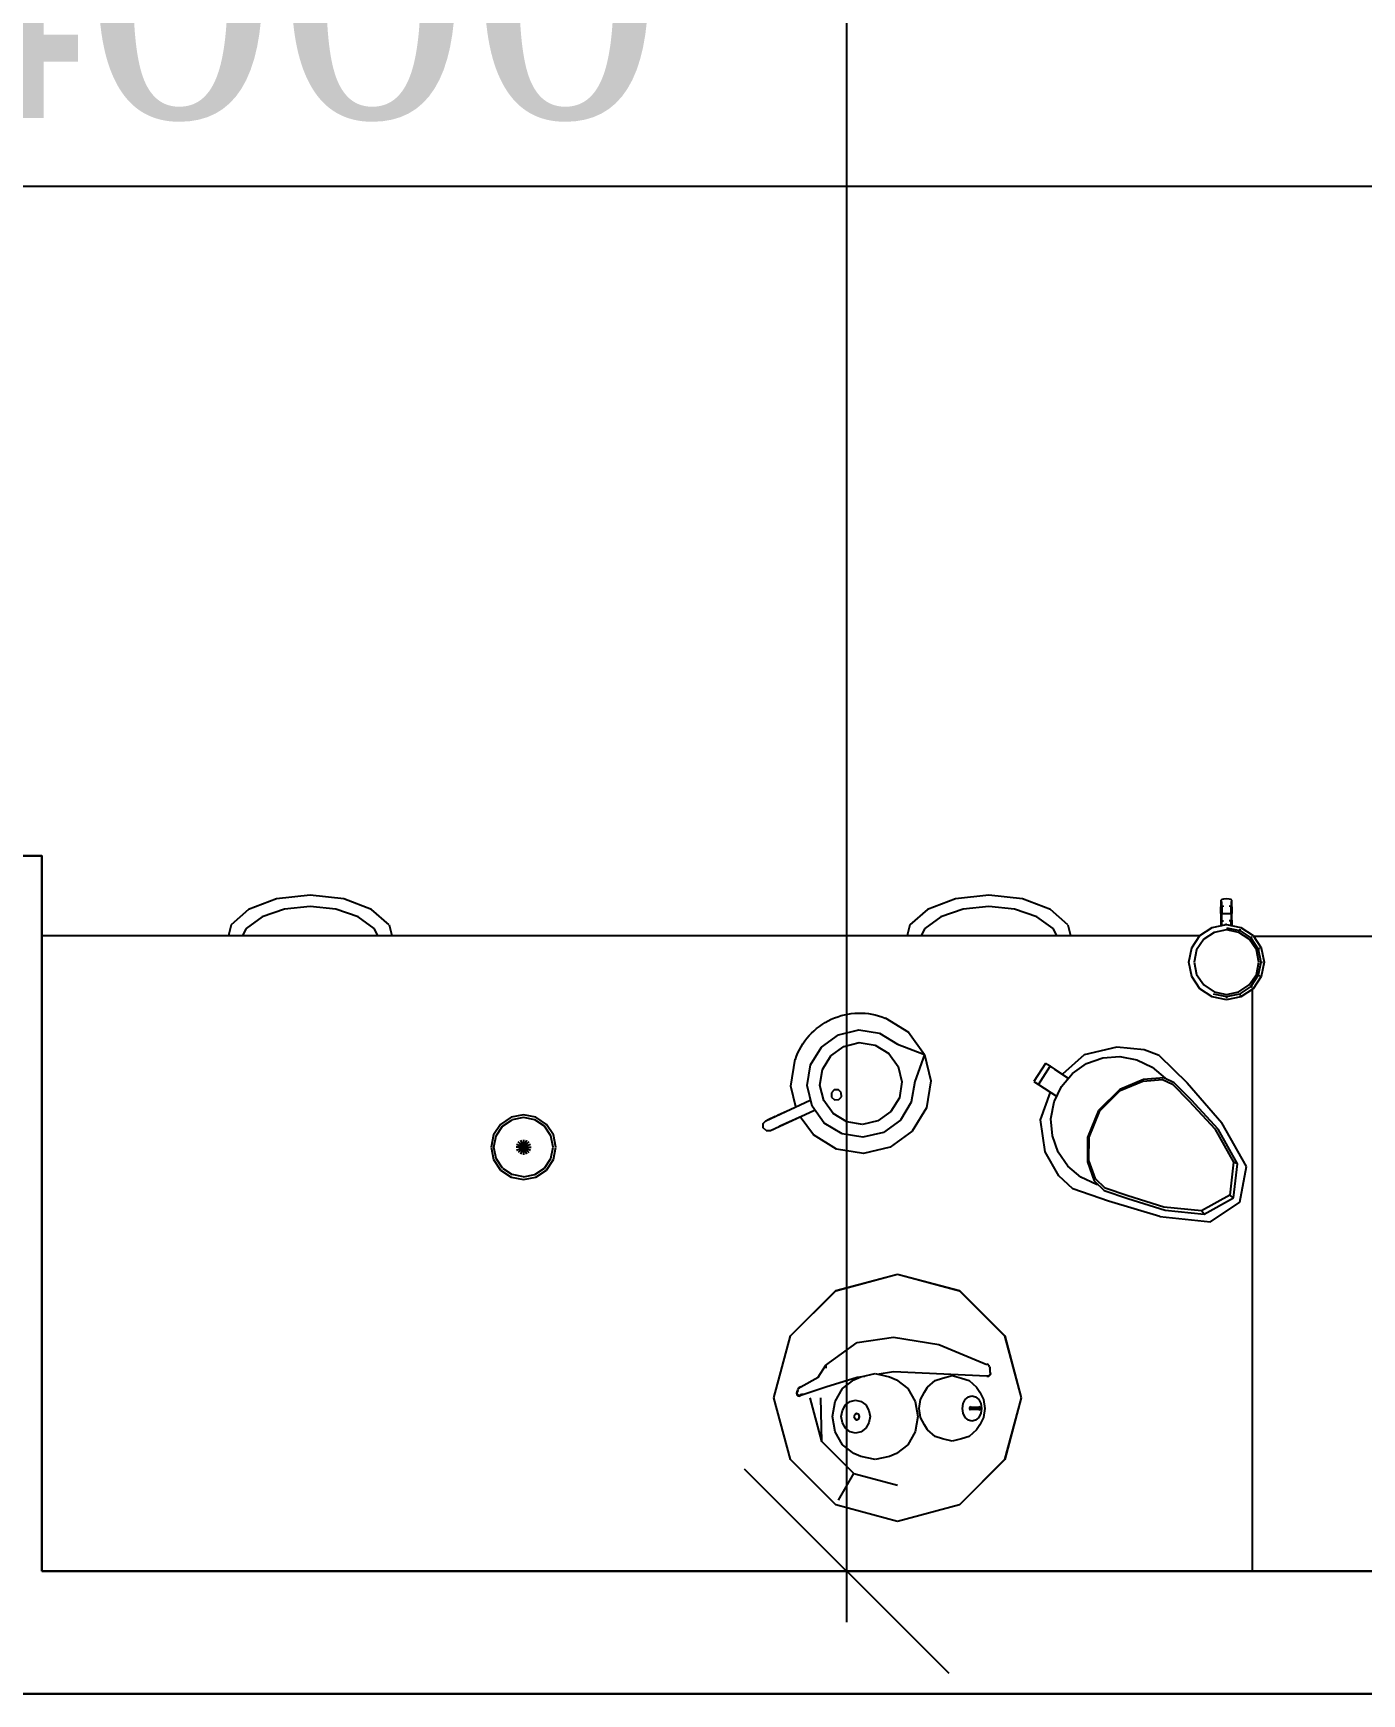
# Model space of a CAD drawing. Header units: inches. Extents: x 2870606 to 3671143, y -733551 to -473558.
# Drawn here: x 3249404 to 3250703, y -508423 to -506798 of the extents above; entities that cross this region are included whole.
import ezdxf

# ---------------------------------------------------------------- set-up
doc = ezdxf.new("R2010")
doc.units = ezdxf.units.IN
doc.header["$MEASUREMENT"] = 0
doc.styles.add('J~stule', font='dutch.ttf')
doc.dimstyles.new('J~style', dxfattribs={"dimscale": 100, "dimtxt": 2.5, "dimasz": 2, "dimexe": 0.55, "dimexo": 0.725, "dimtad": 1, "dimdec": 0, "dimdsep": 46, "dimtxsty": 'J~stule', "dimblk": 'OBLIQUE', "dimcen": 2, "dimdle": 0.5, "dimadec": 0, "dimazin": 0, "dimtfac": 1, "dimtdec": 0, "dimtmove": 0, "dimatfit": 3, "dimfxl": 1, "dimarcsym": 0})

# ---------------------------------------------------------------- blocks, each defined once
blk = doc.blocks.new('fgdgf')
for p, q in [((830048.4, 158583.2, -1288.5), (830048.4, 157961.3, -1288.5)), ((830422.4, 158583.2, -1288.5), (832278.4, 158583.2, -1288.5)), ((830627.8, 158583.2, -1288.5), (832278.4, 158583.2, -1288.5)), ((831232.3, 158014, -1288.5), (831232.3, 158583.2, -1288.5)), ((830885.5, 158534.5, -1288.5), (830825, 158518.3, -1288.5)), ((830885.5, 158534.5, -1288.5), (830825, 158518.3, -1288.5)), ((830946, 158518.3, -1288.5), (830885.5, 158534.5, -1288.5)), ((830946, 158518.3, -1288.5), (830885.5, 158534.5, -1288.5)), ((830825, 158518.3, -1288.5), (830780.7, 158474, -1288.5)), ((830825, 158518.3, -1288.5), (830780.7, 158474, -1288.5)), ((830827.6, 158513.8, -1288.5), (830842.8, 158487.5, -1288.5)), ((830990.2, 158474, -1288.5), (830946, 158518.3, -1288.5)), ((830990.3, 158474, -1288.5), (830946, 158518.3, -1288.5)), ((830842.8, 158487.5, -1288.5), (830885.5, 158498.9, -1288.5)), ((830842.8, 158487.5, -1288.5), (830811.5, 158456.2, -1288.5)), ((830780.7, 158474, -1288.5), (830764.4, 158413.5, -1288.5)), ((830780.7, 158474, -1288.5), (830764.5, 158413.5, -1288.5)), ((830842.7, 158468, -1288.5), (830831.7, 158459.5, -1288.5)), ((830849.6, 158470.9, -1288.5), (830842.7, 158468, -1288.5)), ((830863.6, 158474.1, -1288.5), (830849.6, 158470.9, -1288.5)), ((830877.6, 158470.9, -1288.5), (830863.6, 158474.1, -1288.5)), ((830884.5, 158468, -1288.5), (830877.6, 158470.9, -1288.5)), ((830895.4, 158459.5, -1288.5), (830884.5, 158468, -1288.5)), ((831006.5, 158413.5, -1288.5), (830990.2, 158474, -1288.5)), ((831006.5, 158413.5, -1288.5), (830990.3, 158474, -1288.5)), ((830811.5, 158456.2, -1288.5), (830800.1, 158413.5, -1288.5)), ((830811.5, 158456.2, -1288.5), (830810.4, 158413.5, -1288.5)), ((830831.7, 158459.5, -1288.5), (830824.4, 158446.9, -1288.5)), ((830844.4, 158448.1, -1288.5), (830839.1, 158446.9, -1288.5)), ((830849.8, 158446.9, -1288.5), (830844.4, 158448.1, -1288.5)), ((830902.8, 158446.9, -1288.5), (830895.4, 158459.5, -1288.5)), ((830922.1, 158451.4, -1288.5), (830914.8, 158445, -1288.5)), ((830929.5, 158453.7, -1288.5), (830922.1, 158451.4, -1288.5)), ((830938.7, 158456.1, -1288.5), (830929.5, 158453.7, -1288.5)), ((830948, 158453.7, -1288.5), (830938.7, 158456.1, -1288.5)), ((830955.4, 158451.4, -1288.5), (830948, 158453.7, -1288.5)), ((830962.7, 158445, -1288.5), (830955.4, 158451.4, -1288.5)), ((830824.4, 158446.9, -1288.5), (830821.8, 158432, -1288.5)), ((830821.8, 158432, -1288.5), (830824.4, 158417.1, -1288.5)), ((830831.5, 158438.2, -1288.5), (830830.4, 158432, -1288.5)), ((830830.4, 158432, -1288.5), (830831.5, 158425.9, -1288.5)), ((830834.5, 158443.4, -1288.5), (830831.5, 158438.2, -1288.5)), ((830839.1, 158446.9, -1288.5), (830834.5, 158443.4, -1288.5)), ((830842.7, 158432, -1288.5), (830843.5, 158434.3, -1288.5)), ((830843.5, 158429.8, -1288.5), (830842.7, 158432, -1288.5)), ((830843.5, 158434.3, -1288.5), (830845.4, 158435.2, -1288.5)), ((830845.4, 158435.2, -1288.5), (830847.4, 158434.3, -1288.5)), ((830845.4, 158435.2, -1288.5), (830846.1, 158435.2, -1288.5)), ((830847.4, 158434.3, -1288.5), (830848.2, 158432, -1288.5)), ((830847.4, 158434.3, -1288.5), (830848, 158434.3, -1288.5)), ((830848.2, 158432, -1288.5), (830847.4, 158429.8, -1288.5)), ((830848.2, 158432, -1288.5), (830848.8, 158432, -1288.5)), ((830854.3, 158443.4, -1288.5), (830849.8, 158446.9, -1288.5)), ((830857.4, 158438.2, -1288.5), (830854.3, 158443.4, -1288.5)), ((830858.5, 158432, -1288.5), (830857.4, 158438.2, -1288.5)), ((830857.4, 158425.9, -1288.5), (830858.5, 158432, -1288.5)), ((830905.4, 158432, -1288.5), (830902.8, 158446.9, -1288.5)), ((830902.8, 158417.1, -1288.5), (830905.4, 158432, -1288.5)), ((830908, 158432.7, -1288.5), (830906.7, 158424, -1288.5)), ((830911.7, 158440.1, -1288.5), (830908, 158432.7, -1288.5)), ((830914.8, 158445, -1288.5), (830911.7, 158440.1, -1288.5)), ((830951.6, 158432.7, -1288.5), (830949.6, 158428.7, -1288.5)), ((830954.7, 158435.3, -1288.5), (830951.6, 158432.7, -1288.5)), ((830958.2, 158436.3, -1288.5), (830954.7, 158435.3, -1288.5)), ((830961.8, 158435.3, -1288.5), (830958.2, 158436.3, -1288.5)), ((830964.8, 158432.7, -1288.5), (830961.8, 158435.3, -1288.5)), ((830965.8, 158440.1, -1288.5), (830962.7, 158445, -1288.5)), ((830966.8, 158428.7, -1288.5), (830964.8, 158432.7, -1288.5)), ((830969.5, 158432.7, -1288.5), (830965.8, 158440.1, -1288.5)), ((830970.8, 158424, -1288.5), (830969.5, 158432.7, -1288.5)), ((830824.4, 158417.1, -1288.5), (830831.7, 158404.5, -1288.5)), ((830831.5, 158425.9, -1288.5), (830834.5, 158420.6, -1288.5)), ((830834.5, 158420.6, -1288.5), (830839.1, 158417.1, -1288.5)), ((830839.1, 158417.1, -1288.5), (830844.4, 158415.9, -1288.5)), ((830845.4, 158428.9, -1288.5), (830843.5, 158429.8, -1288.5)), ((830844.4, 158415.9, -1288.5), (830849.8, 158417.1, -1288.5)), ((830847.4, 158429.8, -1288.5), (830845.4, 158428.9, -1288.5)), ((830845.4, 158428.9, -1288.5), (830846.1, 158428.9, -1288.5)), ((830847.4, 158429.8, -1288.5), (830848, 158429.8, -1288.5)), ((830849.8, 158417.1, -1288.5), (830854.3, 158420.6, -1288.5)), ((830854.3, 158420.6, -1288.5), (830857.4, 158425.9, -1288.5)), ((830895.4, 158404.5, -1288.5), (830902.8, 158417.1, -1288.5)), ((830906.7, 158424, -1288.5), (830908, 158415.3, -1288.5)), ((830908, 158415.3, -1288.5), (830911.7, 158407.9, -1288.5)), ((830949.6, 158428.7, -1288.5), (830948.9, 158424, -1288.5)), ((830948.9, 158424, -1288.5), (830949.6, 158419.3, -1288.5)), ((830949.6, 158419.3, -1288.5), (830951.6, 158415.3, -1288.5)), ((830951.6, 158415.3, -1288.5), (830954.7, 158412.6, -1288.5)), ((830965.6, 158424, -1288.5), (830955.2, 158424, -1288.5)), ((830955.6, 158425.1, -1288.5), (830957.3, 158424.8, -1288.5)), ((830957.3, 158423.2, -1288.5), (830955.6, 158422.9, -1288.5)), ((830957.8, 158425.1, -1288.5), (830956.4, 158425.5, -1288.5)), ((830957.8, 158422.9, -1288.5), (830956.4, 158422.5, -1288.5)), ((830957.3, 158424.8, -1288.5), (830959.3, 158424.6, -1288.5)), ((830959.3, 158423.3, -1288.5), (830957.3, 158423.2, -1288.5)), ((830959.7, 158424.9, -1288.5), (830957.8, 158425.1, -1288.5)), ((830959.7, 158423.1, -1288.5), (830957.8, 158422.9, -1288.5)), ((830959.3, 158424.6, -1288.5), (830961.4, 158424.6, -1288.5)), ((830961.4, 158423.3, -1288.5), (830959.3, 158423.3, -1288.5)), ((830961.7, 158424.9, -1288.5), (830959.7, 158424.9, -1288.5)), ((830961.7, 158423.1, -1288.5), (830959.7, 158423.1, -1288.5)), ((830961.4, 158424.6, -1288.5), (830963.5, 158424.8, -1288.5)), ((830963.5, 158423.2, -1288.5), (830961.4, 158423.3, -1288.5)), ((830963.8, 158425.1, -1288.5), (830961.7, 158424.9, -1288.5)), ((830963.8, 158422.9, -1288.5), (830961.7, 158423.1, -1288.5)), ((830961.8, 158412.6, -1288.5), (830964.8, 158415.3, -1288.5)), ((830963.5, 158424.8, -1288.5), (830965.8, 158425.1, -1288.5)), ((830965.8, 158422.9, -1288.5), (830963.5, 158423.2, -1288.5)), ((830966.1, 158425.6, -1288.5), (830963.8, 158425.1, -1288.5)), ((830966.1, 158422.4, -1288.5), (830963.8, 158422.9, -1288.5)), ((830964.8, 158415.3, -1288.5), (830966.8, 158419.3, -1288.5)), ((830965.8, 158425.1, -1288.5), (830965.6, 158424, -1288.5)), ((830965.6, 158424, -1288.5), (830965.8, 158422.9, -1288.5)), ((830965.8, 158425.1, -1288.5), (830966.1, 158425.6, -1288.5)), ((830965.8, 158422.9, -1288.5), (830966.1, 158422.4, -1288.5)), ((830965.8, 158407.9, -1288.5), (830969.5, 158415.3, -1288.5)), ((830966.1, 158425.6, -1288.5), (830966.4, 158425.1, -1288.5)), ((830966.4, 158422.9, -1288.5), (830966.1, 158422.4, -1288.5)), ((830966.4, 158425.1, -1288.5), (830966.6, 158424, -1288.5)), ((830966.6, 158424, -1288.5), (830966.4, 158422.9, -1288.5)), ((830967.5, 158424, -1288.5), (830966.8, 158428.7, -1288.5)), ((830966.8, 158419.3, -1288.5), (830967.5, 158424, -1288.5)), ((830969.5, 158415.3, -1288.5), (830970.8, 158424, -1288.5)), ((830764.4, 158413.5, -1288.5), (830780.7, 158353, -1288.5)), ((830764.5, 158413.5, -1288.5), (830780.7, 158353, -1288.5)), ((830787.2, 158411, -1288.5), (830786.9, 158409, -1288.5)), ((830786.9, 158409, -1288.5), (830787.2, 158410.9, -1288.5)), ((830787.2, 158410.7, -1288.5), (830786.9, 158409, -1288.5)), ((830786.9, 158409, -1288.5), (830787.2, 158410.5, -1288.5)), ((830786.9, 158409, -1288.5), (830787.2, 158409.8, -1288.5)), ((830787.2, 158409.3, -1288.5), (830786.9, 158409, -1288.5)), ((830787.2, 158407.7, -1288.5), (830786.9, 158409, -1288.5)), ((830786.9, 158409, -1288.5), (830787.2, 158407.9, -1288.5)), ((830787.2, 158408.5, -1288.5), (830786.9, 158409, -1288.5)), ((830786.9, 158409, -1288.5), (830787.2, 158407.7, -1288.5)), ((830786.9, 158409, -1288.5), (830787.2, 158408.1, -1288.5)), ((830786.9, 158409, -1288.5), (830787.2, 158408.9, -1288.5)), ((830787.5, 158411.4, -1288.5), (830787.2, 158411, -1288.5)), ((830787.4, 158407, -1288.5), (830787.2, 158407.7, -1288.5)), ((830787.2, 158407.7, -1288.5), (830787.5, 158406.9, -1288.5)), ((830787.4, 158407, -1288.5), (830787.8, 158405.7, -1288.5)), ((830787.8, 158411.7, -1288.5), (830787.5, 158411.4, -1288.5)), ((830787.8, 158411.3, -1288.5), (830787.5, 158411.1, -1288.5)), ((830787.5, 158411.1, -1288.5), (830787.8, 158410.9, -1288.5)), ((830787.5, 158407.4, -1288.5), (830787.8, 158406.6, -1288.5)), ((830788.8, 158411.9, -1288.5), (830787.8, 158411.7, -1288.5)), ((830787.8, 158411.3, -1288.5), (830787.8, 158411.7, -1288.5)), ((830787.8, 158411.7, -1288.5), (830789.1, 158411.7, -1288.5)), ((830787.8, 158410.9, -1288.5), (830787.8, 158411.3, -1288.5)), ((830788.8, 158411.3, -1288.5), (830787.8, 158410.9, -1288.5)), ((830788.8, 158411.3, -1288.5), (830787.8, 158411.3, -1288.5)), ((830787.8, 158410.9, -1288.5), (830788.8, 158410.7, -1288.5)), ((830787.8, 158405.7, -1288.5), (830788.8, 158403.7, -1288.5)), ((830788.1, 158407.5, -1288.5), (830788.1, 158406.7, -1288.5)), ((830788.1, 158406.7, -1288.5), (830788.2, 158406.4, -1288.5)), ((830788.5, 158410.8, -1288.5), (830788.8, 158411.3, -1288.5)), ((830788.8, 158403.9, -1288.5), (830788.5, 158405.2, -1288.5)), ((830788.7, 158404.1, -1288.5), (830788.8, 158403.9, -1288.5)), ((830788.8, 158411.7, -1288.5), (830788.8, 158411.9, -1288.5)), ((830788.8, 158411.9, -1288.5), (830789.8, 158411.6, -1288.5)), ((830789.1, 158411.7, -1288.5), (830788.8, 158411.3, -1288.5)), ((830788.8, 158411.3, -1288.5), (830790.4, 158410.7, -1288.5)), ((830788.8, 158410.7, -1288.5), (830788.8, 158410.9, -1288.5)), ((830788.8, 158403.9, -1288.5), (830788.8, 158404.9, -1288.5)), ((830788.8, 158403.9, -1288.5), (830790.7, 158402.7, -1288.5)), ((830788.8, 158403.7, -1288.5), (830788.8, 158403.9, -1288.5)), ((830788.8, 158403.7, -1288.5), (830788.9, 158403.8, -1288.5)), ((830790.7, 158402.7, -1288.5), (830788.8, 158403.7, -1288.5)), ((830789.1, 158411.7, -1288.5), (830790.7, 158411.1, -1288.5)), ((830789.8, 158411.6, -1288.5), (830789.9, 158411.4, -1288.5)), ((830790.7, 158411.1, -1288.5), (830789.8, 158411.6, -1288.5)), ((830789.8, 158411.6, -1288.5), (830789.8, 158411.4, -1288.5)), ((830790.4, 158411.1, -1288.5), (830790.7, 158410.5, -1288.5)), ((830790.4, 158411.1, -1288.5), (830790.7, 158410.9, -1288.5)), ((830790.4, 158410.7, -1288.5), (830790.4, 158411.1, -1288.5)), ((830790.4, 158403.1, -1288.5), (830790.4, 158403.5, -1288.5)), ((830790.7, 158403.3, -1288.5), (830790.4, 158403.1, -1288.5)), ((830790.7, 158402.7, -1288.5), (830790.4, 158403.1, -1288.5)), ((830790.7, 158411.1, -1288.5), (830815.4, 158402.7, -1288.5)), ((830790.7, 158410.9, -1288.5), (830790.7, 158411.1, -1288.5)), ((830790.7, 158410.5, -1288.5), (830790.7, 158410.9, -1288.5)), ((830790.7, 158409.8, -1288.5), (830790.7, 158410.5, -1288.5)), ((830790.7, 158403.3, -1288.5), (830790.7, 158402.7, -1288.5)), ((830790.7, 158402.7, -1288.5), (830807.7, 158393.4, -1288.5)), ((830792.3, 158410.5, -1288.5), (830792.3, 158409.3, -1288.5)), ((830815.4, 158402.7, -1288.5), (830845.8, 158393.4, -1288.5)), ((830831.7, 158404.5, -1288.5), (830842.7, 158396.1, -1288.5)), ((830884.5, 158396.1, -1288.5), (830895.4, 158404.5, -1288.5)), ((830911.7, 158407.9, -1288.5), (830914.8, 158403, -1288.5)), ((830914.8, 158403, -1288.5), (830922.1, 158396.6, -1288.5)), ((830954.7, 158412.6, -1288.5), (830958.2, 158411.7, -1288.5)), ((830955.4, 158396.6, -1288.5), (830962.7, 158403, -1288.5)), ((830958.2, 158411.7, -1288.5), (830961.8, 158412.6, -1288.5)), ((830962.7, 158403, -1288.5), (830965.8, 158407.9, -1288.5)), ((830990.2, 158353, -1288.5), (831006.5, 158413.5, -1288.5)), ((830990.3, 158353, -1288.5), (831006.5, 158413.5, -1288.5)), ((830808, 158394.4, -1288.5), (830807.7, 158393.4, -1288.5)), ((830807.7, 158393.4, -1288.5), (830815.4, 158381.5, -1288.5)), ((830815.4, 158381.5, -1288.5), (830815.4, 158384.6, -1288.5)), ((830842.7, 158396.1, -1288.5), (830849.6, 158393.1, -1288.5)), ((830845.8, 158393.4, -1288.5), (830853.4, 158392.3, -1288.5)), ((830849.6, 158393.1, -1288.5), (830863.6, 158389.9, -1288.5)), ((830863.6, 158389.9, -1288.5), (830877.6, 158393.1, -1288.5)), ((830865.6, 158390.4, -1288.5), (830881.6, 158387.9, -1288.5)), ((830877.6, 158393.1, -1288.5), (830884.5, 158396.1, -1288.5)), ((830881.6, 158387.9, -1288.5), (830972.8, 158392, -1288.5)), ((830922.1, 158396.6, -1288.5), (830929.5, 158394.3, -1288.5)), ((830929.5, 158394.3, -1288.5), (830938.7, 158391.9, -1288.5)), ((830938.7, 158391.9, -1288.5), (830948, 158394.3, -1288.5)), ((830948, 158394.3, -1288.5), (830955.4, 158396.6, -1288.5)), ((830972.8, 158392.3, -1288.5), (830974.6, 158392.4, -1288.5)), ((830974.6, 158392.4, -1288.5), (830972.8, 158392.3, -1288.5)), ((830972.8, 158392.3, -1288.5), (830972.8, 158392.3, -1288.5)), ((830972.8, 158392.3, -1288.5), (830972.8, 158392.3, -1288.5)), ((830974.6, 158392.4, -1288.5), (830975, 158392, -1288.5)), ((830975.4, 158383.2, -1288.5), (830974.8, 158382.1, -1288.5)), ((830975, 158392.1, -1288.5), (830975.2, 158392.1, -1288.5)), ((830975.6, 158391, -1288.5), (830975.2, 158392.1, -1288.5)), ((830975.2, 158392.1, -1288.5), (830975.8, 158391.5, -1288.5)), ((830975.4, 158383.2, -1288.5), (830975.6, 158384, -1288.5)), ((830975.6, 158384, -1288.5), (830975.8, 158384.5, -1288.5)), ((830975.8, 158391.5, -1288.5), (830975.8, 158390.8, -1288.5)), ((830975.8, 158391.5, -1288.5), (830975.8, 158391.3, -1288.5)), ((830975.9, 158391.2, -1288.5), (830975.8, 158391.3, -1288.5)), ((830975.8, 158391.3, -1288.5), (830975.9, 158391.2, -1288.5)), ((830976.1, 158386.6, -1288.5), (830975.8, 158385.2, -1288.5)), ((830975.8, 158385.5, -1288.5), (830975.8, 158386.1, -1288.5)), ((830975.8, 158384.5, -1288.5), (830975.8, 158385.3, -1288.5)), ((830976.1, 158390.7, -1288.5), (830975.9, 158391.2, -1288.5)), ((830976.1, 158390.7, -1288.5), (830976.3, 158390, -1288.5)), ((830976.3, 158390, -1288.5), (830976.1, 158390.7, -1288.5)), ((830976.1, 158390.5, -1288.5), (830976.3, 158390, -1288.5)), ((830976.3, 158390, -1288.5), (830976.1, 158390.1, -1288.5)), ((830976.3, 158390, -1288.5), (830976.1, 158386.6, -1288.5)), ((830976.1, 158388.7, -1288.5), (830976.3, 158390, -1288.5)), ((830976.3, 158390, -1288.5), (830976.1, 158388.1, -1288.5)), ((830976.3, 158390, -1288.5), (830976.1, 158389.7, -1288.5)), ((830815.4, 158381.5, -1288.5), (830845.8, 158359.5, -1288.5)), ((830925.9, 158361.4, -1288.5), (830972.8, 158380.9, -1288.5)), ((830974.4, 158381.4, -1288.5), (830972.8, 158380.7, -1288.5)), ((830972.8, 158380.7, -1288.5), (830972.8, 158381.2, -1288.5)), ((830974.6, 158381.7, -1288.5), (830974.4, 158381.4, -1288.5)), ((830974.6, 158381.7, -1288.5), (830974.8, 158382.2, -1288.5)), ((830974.6, 158381.8, -1288.5), (830974.6, 158381.7, -1288.5)), ((830974.6, 158381.7, -1288.5), (830974.6, 158381.7, -1288.5)), ((830780.7, 158353, -1288.5), (830825, 158308.8, -1288.5)), ((830780.7, 158353, -1288.5), (830825, 158308.7, -1288.5)), ((830845.8, 158359.5, -1288.5), (830881.6, 158354.3, -1288.5)), ((830881.6, 158354.3, -1288.5), (830925.9, 158361.4, -1288.5)), ((830946, 158308.8, -1288.5), (830990.2, 158353, -1288.5)), ((830946, 158308.7, -1288.5), (830990.3, 158353, -1288.5)), ((830825, 158308.8, -1288.5), (830885.5, 158292.6, -1288.5)), ((830825, 158308.7, -1288.5), (830885.5, 158292.5, -1288.5)), ((830885.5, 158292.6, -1288.5), (830946, 158308.8, -1288.5)), ((830885.5, 158292.5, -1288.5), (830946, 158308.7, -1288.5)), ((831142.1, 158236, -1288.5), (831191.7, 158241.4, -1288.5)), ((831191.7, 158241.4, -1288.5), (831220.2, 158222.1, -1288.5)), ((831091.8, 158221.1, -1288.5), (831056.8, 158209, -1288.5)), ((831142.1, 158236, -1288.5), (831091.8, 158221.1, -1288.5)), ((831110.6, 158218.5, -1288.5), (831147.1, 158230.1, -1288.5)), ((831145.8, 158227, -1288.5), (831110.6, 158215.8, -1288.5)), ((831182.8, 158230.6, -1288.5), (831145.8, 158227, -1288.5)), ((831147.1, 158230.1, -1288.5), (831185.5, 158233.8, -1288.5)), ((831185.5, 158233.8, -1288.5), (831182.8, 158230.6, -1288.5)), ((831210.4, 158215.2, -1288.5), (831182.8, 158230.6, -1288.5)), ((831185.5, 158233.8, -1288.5), (831214.1, 158217.8, -1288.5)), ((831220.2, 158222.1, -1288.5), (831226.8, 158187.3, -1288.5)), ((831056.8, 158209, -1288.5), (831043.1, 158196.4, -1288.5)), ((831079.9, 158204.9, -1288.5), (831064.8, 158197.7, -1288.5)), ((831077.7, 158201.2, -1288.5), (831087.5, 158210.8, -1288.5)), ((831088.4, 158208.5, -1288.5), (831078.9, 158199.2, -1288.5)), ((831081.9, 158205.3, -1288.5), (831079.9, 158204.9, -1288.5)), ((831087.5, 158210.8, -1288.5), (831110.6, 158218.5, -1288.5)), ((831110.6, 158215.8, -1288.5), (831088.4, 158208.5, -1288.5)), ((831214.1, 158217.8, -1288.5), (831210.4, 158215.2, -1288.5)), ((831214.2, 158183.1, -1288.5), (831210.4, 158215.2, -1288.5)), ((831214.1, 158217.8, -1288.5), (831218, 158184.5, -1288.5)), ((830490.3, 158180.5, -1288.5), (830497.2, 158190.7, -1288.5)), ((830499.1, 158188.9, -1288.5), (830492.8, 158179.4, -1288.5)), ((830497.2, 158190.7, -1288.5), (830507.5, 158197.6, -1288.5)), ((830499.1, 158188.9, -1288.5), (830508.5, 158195.1, -1288.5)), ((830507.5, 158197.6, -1288.5), (830519.6, 158200, -1288.5)), ((830519.6, 158197.3, -1288.5), (830508.5, 158195.1, -1288.5)), ((830519.6, 158200, -1288.5), (830531.7, 158197.6, -1288.5)), ((830519.6, 158197.3, -1288.5), (830530.7, 158195.1, -1288.5)), ((830530.7, 158195.1, -1288.5), (830540.1, 158188.9, -1288.5)), ((830531.7, 158197.6, -1288.5), (830541.9, 158190.7, -1288.5)), ((830540.1, 158188.9, -1288.5), (830546.4, 158179.4, -1288.5)), ((830541.9, 158190.7, -1288.5), (830548.8, 158180.5, -1288.5)), ((831043.1, 158196.4, -1288.5), (831029.7, 158173, -1288.5)), ((831064.8, 158197.7, -1288.5), (831052, 158186.9, -1288.5)), ((831071.1, 158182.8, -1288.5), (831077.7, 158201.2, -1288.5)), ((831078.9, 158199.2, -1288.5), (831072.5, 158181.5, -1288.5)), ((830487.9, 158168.3, -1288.5), (830490.3, 158180.5, -1288.5)), ((830492.8, 158179.4, -1288.5), (830490.6, 158168.3, -1288.5)), ((830519.6, 158168.3, -1288.5), (830514.4, 158173.5, -1288.5)), ((830516.8, 158175.1, -1288.5), (830519.6, 158168.3, -1288.5)), ((830519.6, 158168.3, -1288.5), (830519.6, 158175.7, -1288.5)), ((830519.6, 158168.3, -1288.5), (830522.4, 158175.1, -1288.5)), ((830519.6, 158168.3, -1288.5), (830524.7, 158173.5, -1288.5)), ((830546.4, 158179.4, -1288.5), (830548.6, 158168.3, -1288.5)), ((830548.8, 158180.5, -1288.5), (830551.2, 158168.3, -1288.5)), ((830852.2, 158174.4, -1288.5), (830825.8, 158170.2, -1288.5)), ((830878.2, 158168.2, -1288.5), (830852.2, 158174.4, -1288.5)), ((831029.7, 158173, -1288.5), (831025.2, 158141.5, -1288.5)), ((831042.5, 158173.1, -1288.5), (831036.9, 158157.3, -1288.5)), ((831052, 158186.9, -1288.5), (831042.5, 158173.1, -1288.5)), ((831071.3, 158158.9, -1288.5), (831071.1, 158182.8, -1288.5)), ((831072.5, 158181.5, -1288.5), (831072.8, 158158.4, -1288.5)), ((831195.8, 158150.5, -1288.5), (831214.2, 158183.1, -1288.5)), ((831218, 158184.5, -1288.5), (831199, 158150.7, -1288.5)), ((831226.8, 158187.3, -1288.5), (831202.7, 158144.6, -1288.5)), ((831218, 158184.5, -1288.5), (831214.2, 158183.1, -1288.5)), ((830490.3, 158156.2, -1288.5), (830487.9, 158168.3, -1288.5)), ((830497.2, 158146, -1288.5), (830490.3, 158156.2, -1288.5)), ((830490.6, 158168.3, -1288.5), (830492.8, 158157.3, -1288.5)), ((830492.8, 158157.3, -1288.5), (830499.1, 158147.8, -1288.5)), ((830519.6, 158168.3, -1288.5), (830512.3, 158168.3, -1288.5)), ((830512.8, 158171.1, -1288.5), (830519.6, 158168.3, -1288.5)), ((830519.6, 158168.3, -1288.5), (830512.8, 158165.6, -1288.5)), ((830519.6, 158168.3, -1288.5), (830514.4, 158163.2, -1288.5)), ((830519.6, 158168.3, -1288.5), (830516.8, 158161.6, -1288.5)), ((830519.6, 158168.3, -1288.5), (830526.3, 158171.1, -1288.5)), ((830519.6, 158168.3, -1288.5), (830526.9, 158168.3, -1288.5)), ((830526.3, 158165.6, -1288.5), (830519.6, 158168.3, -1288.5)), ((830524.7, 158163.2, -1288.5), (830519.6, 158168.3, -1288.5)), ((830522.4, 158161.6, -1288.5), (830519.6, 158168.3, -1288.5)), ((830519.6, 158161, -1288.5), (830519.6, 158168.3, -1288.5)), ((830546.4, 158157.3, -1288.5), (830540.1, 158147.8, -1288.5)), ((830548.8, 158156.2, -1288.5), (830541.9, 158146, -1288.5)), ((830548.6, 158168.3, -1288.5), (830546.4, 158157.3, -1288.5)), ((830551.2, 158168.3, -1288.5), (830548.8, 158156.2, -1288.5)), ((830803.1, 158156.3, -1288.5), (830790.2, 158138.5, -1288.5)), ((830825.8, 158170.2, -1288.5), (830803.1, 158156.3, -1288.5)), ((830831.3, 158155.4, -1288.5), (830813.8, 158144.7, -1288.5)), ((830851.6, 158158.6, -1288.5), (830831.3, 158155.4, -1288.5)), ((830871.6, 158153.9, -1288.5), (830851.6, 158158.6, -1288.5)), ((830899.8, 158152.5, -1288.5), (830878.2, 158168.2, -1288.5)), ((831036.9, 158157.3, -1288.5), (831035.5, 158140.5, -1288.5)), ((831082.1, 158132.4, -1288.5), (831071.3, 158158.9, -1288.5)), ((831072.8, 158158.4, -1288.5), (831083.2, 158132.9, -1288.5)), ((830507.5, 158139.1, -1288.5), (830497.2, 158146, -1288.5)), ((830499.1, 158147.8, -1288.5), (830508.5, 158141.6, -1288.5)), ((830519.6, 158136.7, -1288.5), (830507.5, 158139.1, -1288.5)), ((830519.6, 158139.4, -1288.5), (830508.5, 158141.6, -1288.5)), ((830530.7, 158141.6, -1288.5), (830519.6, 158139.4, -1288.5)), ((830531.7, 158139.1, -1288.5), (830519.6, 158136.7, -1288.5)), ((830540.1, 158147.8, -1288.5), (830530.7, 158141.6, -1288.5)), ((830541.9, 158146, -1288.5), (830531.7, 158139.1, -1288.5)), ((830754, 158149.3, -1288.5), (830753.9, 158145.3, -1288.5)), ((830753.9, 158145.3, -1288.5), (830756.6, 158142.4, -1288.5)), ((830757, 158152.1, -1288.5), (830754, 158149.3, -1288.5)), ((830756.6, 158142.4, -1288.5), (830761.5, 158140.1, -1288.5)), ((830757, 158152.1, -1288.5), (830761, 158151.9, -1288.5)), ((830758.1, 158141.7, -1288.5), (830765.8, 158138.1, -1288.5)), ((830761, 158151.9, -1288.5), (830804.1, 158132.1, -1288.5)), ((830761, 158151.9, -1288.5), (830761.7, 158151.6, -1288.5)), ((830761.5, 158140.1, -1288.5), (830799.9, 158122.4, -1288.5)), ((830761.7, 158151.6, -1288.5), (830763.3, 158150.9, -1288.5)), ((830769.7, 158147.9, -1288.5), (830792, 158137.7, -1288.5)), ((830813.8, 158144.7, -1288.5), (830801.8, 158128.1, -1288.5)), ((830835.7, 158143.6, -1288.5), (830822.3, 158135.5, -1288.5)), ((830851.1, 158146.1, -1288.5), (830835.7, 158143.6, -1288.5)), ((830866.3, 158142.5, -1288.5), (830851.1, 158146.1, -1288.5)), ((830879, 158133.3, -1288.5), (830866.3, 158142.5, -1288.5)), ((830888.2, 158141.8, -1288.5), (830871.6, 158153.9, -1288.5)), ((830898.9, 158124.3, -1288.5), (830888.2, 158141.8, -1288.5)), ((830913.7, 158129.8, -1288.5), (830899.8, 158152.5, -1288.5)), ((831025.2, 158141.5, -1288.5), (831034.9, 158114.4, -1288.5)), ((831035.5, 158140.5, -1288.5), (831038.5, 158124.1, -1288.5)), ((831168.7, 158105.5, -1288.5), (831202.7, 158144.6, -1288.5)), ((831170.7, 158123.2, -1288.5), (831195.8, 158150.5, -1288.5)), ((831199, 158150.7, -1288.5), (831172.9, 158122.4, -1288.5)), ((830768.1, 158137.1, -1288.5), (830777.5, 158132.8, -1288.5)), ((830786, 158128.8, -1288.5), (830781.2, 158108.7, -1288.5)), ((830801.8, 158128.1, -1288.5), (830797, 158108.1, -1288.5)), ((830813.2, 158122.8, -1288.5), (830809.5, 158107.6, -1288.5)), ((830822.3, 158135.5, -1288.5), (830813.2, 158122.8, -1288.5)), ((830887.2, 158120, -1288.5), (830879, 158133.3, -1288.5)), ((830902.2, 158104, -1288.5), (830898.9, 158124.3, -1288.5)), ((830917.9, 158103.4, -1288.5), (830913.7, 158129.8, -1288.5)), ((831038.5, 158124.1, -1288.5), (831045.7, 158108.9, -1288.5)), ((831102.8, 158111.8, -1288.5), (831082.1, 158132.4, -1288.5)), ((831083.2, 158132.9, -1288.5), (831103.1, 158113, -1288.5)), ((831154.3, 158106.7, -1288.5), (831170.7, 158123.2, -1288.5)), ((830781.2, 158108.7, -1288.5), (830785.4, 158082.3, -1288.5)), ((830797, 158108.1, -1288.5), (830800.2, 158087.8, -1288.5)), ((830809.5, 158107.6, -1288.5), (830812, 158092.2, -1288.5)), ((830820.7, 158115.2, -1288.5), (830820.9, 158119.3, -1288.5)), ((830823.5, 158112.3, -1288.5), (830820.7, 158115.2, -1288.5)), ((830820.9, 158119.3, -1288.5), (830823.8, 158122, -1288.5)), ((830827.5, 158112.1, -1288.5), (830823.5, 158112.3, -1288.5)), ((830823.8, 158122, -1288.5), (830827.9, 158121.8, -1288.5)), ((830830.4, 158114.9, -1288.5), (830827.5, 158112.1, -1288.5)), ((830827.9, 158121.8, -1288.5), (830830.6, 158118.9, -1288.5)), ((830830.6, 158118.9, -1288.5), (830830.4, 158114.9, -1288.5)), ((830889.6, 158104.5, -1288.5), (830887.2, 158120, -1288.5)), ((831018.8, 158104, -1288.5), (831023.3, 158106.9, -1288.5)), ((831023.3, 158106.9, -1288.5), (831040.9, 158118.3, -1288.5)), ((831023.3, 158106.9, -1288.5), (831034.7, 158089.2, -1288.5)), ((831040.9, 158118.3, -1288.5), (831042.2, 158116.5, -1288.5)), ((831045.7, 158108.9, -1288.5), (831056.6, 158096.1, -1288.5)), ((831126.1, 158102, -1288.5), (831102.8, 158111.8, -1288.5)), ((831103.1, 158113, -1288.5), (831125.5, 158103.6, -1288.5)), ((831144.5, 158102.2, -1288.5), (831154.3, 158106.7, -1288.5)), ((831172.9, 158122.4, -1288.5), (831155.9, 158105.3, -1288.5)), ((830812, 158092.2, -1288.5), (830820.2, 158078.8, -1288.5)), ((830886, 158089.3, -1288.5), (830889.6, 158104.5, -1288.5)), ((830911.7, 158077.5, -1288.5), (830902.2, 158104, -1288.5)), ((830911.7, 158077.5, -1288.5), (830917.9, 158103.4, -1288.5)), ((831030.3, 158086.4, -1288.5), (831018.8, 158104, -1288.5)), ((831034.7, 158089.2, -1288.5), (831052.4, 158100.7, -1288.5)), ((831034.7, 158089.2, -1288.5), (831039.1, 158092.1, -1288.5)), ((831036.3, 158090.3, -1288.5), (831034.7, 158089.2, -1288.5)), ((831039.1, 158092.1, -1288.5), (831052.4, 158100.7, -1288.5)), ((831067.9, 158078, -1288.5), (831046.8, 158097, -1288.5)), ((831052.4, 158100.7, -1288.5), (831047.5, 158097.5, -1288.5)), ((831052.4, 158100.7, -1288.5), (831051.2, 158102.5, -1288.5)), ((831056.6, 158096.1, -1288.5), (831070.4, 158086.6, -1288.5)), ((831125.5, 158103.6, -1288.5), (831144.5, 158102.2, -1288.5)), ((831145.8, 158100.6, -1288.5), (831126.1, 158102, -1288.5)), ((831134.6, 158089.9, -1288.5), (831147.3, 158100.8, -1288.5)), ((831141.2, 158078.5, -1288.5), (831168.7, 158105.5, -1288.5)), ((831155.9, 158105.3, -1288.5), (831145.8, 158100.6, -1288.5)), ((831147.3, 158100.8, -1288.5), (831147.9, 158101.6, -1288.5)), ((830800.2, 158087.8, -1288.5), (830811, 158070.3, -1288.5)), ((830820.2, 158078.8, -1288.5), (830832.8, 158069.7, -1288.5)), ((830863.5, 158068.5, -1288.5), (830876.8, 158076.7, -1288.5)), ((830876.8, 158076.7, -1288.5), (830886, 158089.3, -1288.5)), ((830885.3, 158067.5, -1288.5), (830911.7, 158077.5, -1288.5)), ((830896, 158055.9, -1288.5), (830911.7, 158077.5, -1288.5)), ((831034.7, 158089.2, -1288.5), (831030.3, 158086.4, -1288.5)), ((831099.8, 158070.3, -1288.5), (831067.9, 158078, -1288.5)), ((831070.4, 158086.6, -1288.5), (831086.2, 158081, -1288.5)), ((831086.2, 158081, -1288.5), (831102.9, 158079.7, -1288.5)), ((831102.9, 158079.7, -1288.5), (831119.4, 158082.7, -1288.5)), ((831119.4, 158082.7, -1288.5), (831134.6, 158089.9, -1288.5)), ((831141.2, 158078.5, -1288.5), (831126.7, 158073.2, -1288.5)), ((830811, 158070.3, -1288.5), (830827.6, 158058.3, -1288.5)), ((830827.6, 158058.3, -1288.5), (830847.5, 158053.5, -1288.5)), ((830832.8, 158069.7, -1288.5), (830848, 158066, -1288.5)), ((830848, 158066, -1288.5), (830863.5, 158068.5, -1288.5)), ((830867.8, 158056.7, -1288.5), (830885.3, 158067.5, -1288.5)), ((831126.7, 158073.2, -1288.5), (831099.8, 158070.3, -1288.5)), ((830847.5, 158053.5, -1288.5), (830867.8, 158056.7, -1288.5)), ((830873.3, 158041.9, -1288.5), (830896, 158055.9, -1288.5)), ((831181.2, 158013.3, -1288.5), (831173.2, 158001.4, -1288.5)), ((831178, 157999.3, -1288.5), (831184.9, 158009.6, -1288.5)), ((831193.1, 158021.3, -1288.5), (831181.2, 158013.3, -1288.5)), ((831184.9, 158009.6, -1288.5), (831195.1, 158016.4, -1288.5)), ((831207.2, 158024.1, -1288.5), (831193.1, 158021.3, -1288.5)), ((831194.3, 158018.4, -1288.5), (831207.2, 158020.9, -1288.5)), ((831195.1, 158016.4, -1288.5), (831207.2, 158018.8, -1288.5)), ((831221.3, 158021.3, -1288.5), (831207.2, 158024.1, -1288.5)), ((831207.2, 158020.9, -1288.5), (831207.2, 158022.6, -1288.5)), ((831207.2, 158020.9, -1288.5), (831220.1, 158018.4, -1288.5)), ((831207.2, 158018.8, -1288.5), (831219.3, 158016.4, -1288.5)), ((831219.3, 158016.4, -1288.5), (831229.5, 158009.6, -1288.5)), ((831220.1, 158018.4, -1288.5), (831220.7, 158019.9, -1288.5)), ((831231, 158011.1, -1288.5), (831220.1, 158018.4, -1288.5)), ((831233.2, 158013.3, -1288.5), (831221.3, 158021.3, -1288.5)), ((831229.5, 158009.6, -1288.5), (831236.4, 157999.3, -1288.5)), ((831231, 158011.1, -1288.5), (831232.2, 158012.2, -1288.5)), ((831238.3, 158000.1, -1288.5), (831231, 158011.1, -1288.5)), ((831241.2, 158001.4, -1288.5), (831233.2, 158013.3, -1288.5)), ((831173.2, 158001.4, -1288.5), (831170.4, 157987.3, -1288.5)), ((831175.6, 157987.3, -1288.5), (831178, 157999.3, -1288.5)), ((831236.4, 157999.3, -1288.5), (831238.8, 157987.3, -1288.5)), ((831238.3, 158000.1, -1288.5), (831239.9, 158000.8, -1288.5)), ((831240.9, 157987.3, -1288.5), (831238.3, 158000.1, -1288.5)), ((831244, 157987.3, -1288.5), (831241.2, 158001.4, -1288.5)), ((831170.4, 157987.3, -1288.5), (831173.2, 157973.2, -1288.5)), ((831178, 157975.2, -1288.5), (831175.6, 157987.3, -1288.5)), ((831238.8, 157987.3, -1288.5), (831236.4, 157975.2, -1288.5)), ((831238.3, 157974.4, -1288.5), (831240.9, 157987.3, -1288.5)), ((831240.9, 157987.3, -1288.5), (831242.5, 157987.3, -1288.5)), ((831241.2, 157973.2, -1288.5), (831244, 157987.3, -1288.5)), ((830048.4, 157961.3, -1288.5), (831181.1, 157961.3, -1288.5)), ((830233.6, 157950.9, -1288.5), (830230.9, 157961.3, -1288.5)), ((830248.2, 157954.2, -1288.5), (830244.6, 157961.3, -1288.5)), ((830377.1, 157961.3, -1288.5), (830373.5, 157954.2, -1288.5)), ((830388.1, 157950.9, -1288.5), (830390.7, 157961.3, -1288.5)), ((830897.6, 157950.9, -1288.5), (830894.9, 157961.3, -1288.5)), ((830912.2, 157954.2, -1288.5), (830908.6, 157961.3, -1288.5)), ((831041.1, 157961.3, -1288.5), (831037.5, 157954.2, -1288.5)), ((831052.1, 157950.9, -1288.5), (831054.7, 157961.3, -1288.5)), ((831173.2, 157973.2, -1288.5), (831181.2, 157961.2, -1288.5)), ((831184.9, 157964.9, -1288.5), (831178, 157975.2, -1288.5)), ((831181.2, 157961.2, -1288.5), (831193.1, 157953.2, -1288.5)), ((831195.1, 157958.1, -1288.5), (831184.9, 157964.9, -1288.5)), ((831229.5, 157964.9, -1288.5), (831219.3, 157958.1, -1288.5)), ((831220.1, 157956.2, -1288.5), (831231, 157963.5, -1288.5)), ((831221.3, 157953.2, -1288.5), (831233.2, 157961.2, -1288.5)), ((831236.4, 157975.2, -1288.5), (831229.5, 157964.9, -1288.5)), ((831231, 157963.5, -1288.5), (831238.3, 157974.4, -1288.5)), ((831231, 157963.5, -1288.5), (831232.2, 157962.3, -1288.5)), ((831233.2, 157961.2, -1288.5), (831241.2, 157973.2, -1288.5)), ((831233.8, 157962, -1288.5), (831666.4, 157962, -1288.5)), ((831238.3, 157974.4, -1288.5), (831239.9, 157973.7, -1288.5)), ((830250.7, 157935.7, -1288.5), (830233.6, 157950.9, -1288.5)), ((830263.8, 157942.8, -1288.5), (830248.2, 157954.2, -1288.5)), ((830373.5, 157954.2, -1288.5), (830357.8, 157942.8, -1288.5)), ((830388.1, 157950.9, -1288.5), (830370.9, 157935.7, -1288.5)), ((830914.7, 157935.7, -1288.5), (830897.6, 157950.9, -1288.5)), ((830927.9, 157942.8, -1288.5), (830912.2, 157954.2, -1288.5)), ((831037.5, 157954.2, -1288.5), (831021.8, 157942.8, -1288.5)), ((831052.1, 157950.9, -1288.5), (831034.9, 157935.7, -1288.5)), ((831193.1, 157953.2, -1288.5), (831207.2, 157950.4, -1288.5)), ((831207.2, 157955.7, -1288.5), (831195.1, 157958.1, -1288.5)), ((831201.8, 157946.3, -1288.5), (831201.8, 157951.5, -1288.5)), ((831201.8, 157946.3, -1288.5), (831202.5, 157946.7, -1288.5)), ((831201.8, 157939.7, -1288.5), (831201.8, 157946.3, -1288.5)), ((831202.5, 157951.4, -1288.5), (831202.5, 157946.7, -1288.5)), ((831202.5, 157946.7, -1288.5), (831204.4, 157946.9, -1288.5)), ((831202.5, 157946.7, -1288.5), (831202.5, 157939.7, -1288.5)), ((831207, 157950.5, -1288.5), (831205.9, 157950.7, -1288.5)), ((831207.2, 157950.4, -1288.5), (831207, 157950.5, -1288.5)), ((831219.3, 157958.1, -1288.5), (831207.2, 157955.7, -1288.5)), ((831207.2, 157953.6, -1288.5), (831220.1, 157956.2, -1288.5)), ((831207.2, 157950.4, -1288.5), (831221.3, 157953.2, -1288.5)), ((831211.6, 157946.7, -1288.5), (831209.7, 157946.9, -1288.5)), ((831210.7, 157951.1, -1288.5), (831211.6, 157951.3, -1288.5)), ((831211.6, 157951.3, -1288.5), (831211.8, 157951.4, -1288.5)), ((831211.6, 157951.3, -1288.5), (831211.6, 157946.7, -1288.5)), ((831211.6, 157946.7, -1288.5), (831212.3, 157946.3, -1288.5)), ((831211.6, 157939.7, -1288.5), (831211.6, 157946.7, -1288.5)), ((831212.3, 157946.3, -1288.5), (831212.3, 157951.4, -1288.5)), ((831212.3, 157946.3, -1288.5), (831212.3, 157939.7, -1288.5)), ((831220.1, 157956.2, -1288.5), (831220.7, 157954.6, -1288.5)), ((830278, 157925.4, -1288.5), (830250.7, 157935.7, -1288.5)), ((830285.7, 157935.5, -1288.5), (830263.8, 157942.8, -1288.5)), ((830310.8, 157932.9, -1288.5), (830285.7, 157935.5, -1288.5)), ((830335.9, 157935.5, -1288.5), (830310.8, 157932.9, -1288.5)), ((830357.8, 157942.8, -1288.5), (830335.9, 157935.5, -1288.5)), ((830370.9, 157935.7, -1288.5), (830343.7, 157925.4, -1288.5)), ((830942, 157925.4, -1288.5), (830914.7, 157935.7, -1288.5)), ((830949.7, 157935.5, -1288.5), (830927.9, 157942.8, -1288.5)), ((830974.8, 157932.9, -1288.5), (830949.7, 157935.5, -1288.5)), ((830999.9, 157935.5, -1288.5), (830974.8, 157932.9, -1288.5)), ((831021.8, 157942.8, -1288.5), (830999.9, 157935.5, -1288.5)), ((831034.9, 157935.7, -1288.5), (831007.7, 157925.4, -1288.5)), ((831201.8, 157939.7, -1288.5), (831201.8, 157933.2, -1288.5)), ((831202.5, 157939.7, -1288.5), (831201.8, 157939.7, -1288.5)), ((831201.8, 157933.2, -1288.5), (831202.5, 157932.8, -1288.5)), ((831201.8, 157926.6, -1288.5), (831201.8, 157933.2, -1288.5)), ((831202.5, 157939.7, -1288.5), (831211.6, 157939.7, -1288.5)), ((831202.5, 157932.8, -1288.5), (831202.5, 157939.7, -1288.5)), ((831204.4, 157932.6, -1288.5), (831202.5, 157932.8, -1288.5)), ((831202.5, 157932.8, -1288.5), (831202.5, 157927.8, -1288.5)), ((831211.6, 157932.8, -1288.5), (831209.7, 157932.6, -1288.5)), ((831211.6, 157939.7, -1288.5), (831211.6, 157932.8, -1288.5)), ((831212.3, 157939.7, -1288.5), (831211.6, 157939.7, -1288.5)), ((831211.6, 157932.8, -1288.5), (831212.3, 157933.2, -1288.5)), ((831211.6, 157927.8, -1288.5), (831211.6, 157932.8, -1288.5)), ((831212.3, 157933.2, -1288.5), (831212.3, 157939.7, -1288.5)), ((831212.3, 157933.2, -1288.5), (831212.3, 157928.4, -1288.5)), ((831212.3, 157928.4, -1288.5), (831212.3, 157926.6, -1288.5)), ((830310.8, 157921.7, -1288.5), (830278, 157925.4, -1288.5)), ((830343.7, 157925.4, -1288.5), (830310.8, 157921.7, -1288.5)), ((830974.8, 157921.7, -1288.5), (830942, 157925.4, -1288.5)), ((831007.7, 157925.4, -1288.5), (830974.8, 157921.7, -1288.5)), ((831202.5, 157925.9, -1288.5), (831201.8, 157926.6, -1288.5)), ((831204.4, 157925.5, -1288.5), (831202.5, 157925.9, -1288.5)), ((831207, 157925.3, -1288.5), (831204.4, 157925.5, -1288.5)), ((831209.7, 157925.5, -1288.5), (831207, 157925.3, -1288.5)), ((831211.6, 157925.9, -1288.5), (831209.7, 157925.5, -1288.5)), ((831212.3, 157926.6, -1288.5), (831211.6, 157925.9, -1288.5))]:
    blk.add_line(p, q)
blk.add_arc((830848.4, 158103.5, -1288.5), 66.4, 198.5386, 292.0579)
blk = doc.blocks.new('_Oblique')
at = {"color": 0, "linetype": 'ByBlock', "lineweight": -2}
blk.add_line((-0.5, -0.5), (0.5, 0.5), dxfattribs=at)
blk = doc.blocks.new('*D412')
at = {"color": 0, "lineweight": -2, "transparency": 16777216}
for p, q in [((3250199.3, -500573.1), (3250199.3, -508353.1)), ((3250469.7, -500623.1), (3250144.3, -500623.1)), ((3250607.6, -508303.1), (3250144.3, -508303.1))]:
    blk.add_line(p, q, dxfattribs=at)
at = {"layer": 'Defpoints', "color": 0, "lineweight": 35, "transparency": 16777216}
for p in [(3250542.2, -500623.1), (3250199.3, -508303.1), (3250680.1, -508303.1)]:
    blk.add_point(p, dxfattribs=at)
at = {"color": 0, "lineweight": -2, "transparency": 16777216, "xscale": 200, "yscale": 200, "zscale": 200}
for p, rotation in [((3250199.3, -500623.1), 90), ((3250199.3, -508303.1), 270)]:
    blk.add_blockref('_Oblique', p, dxfattribs=dict(at, rotation=rotation))
at = {"color": 0, "transparency": 16777216, "insert": (3250009.1, -505057.4), "char_height": 250, "attachment_point": 5, "rotation": 90, "style": 'J~stule'}
blk.add_mtext('7680', dxfattribs=at)
blk = doc.blocks.new('*D484')
at = {"color": 0, "lineweight": -2, "transparency": 16777216}
for p, q in [((3247642.2, -506885), (3247642.2, -507003)), ((3251642.2, -506885), (3251642.2, -507003)), ((3247592.2, -506948), (3251692.2, -506948))]:
    blk.add_line(p, q, dxfattribs=at)
at = {"layer": 'Defpoints', "color": 0, "lineweight": 35, "transparency": 16777216}
for p in [(3247642.2, -506812.5, -14.6), (3251642.2, -506812.5), (3251642.2, -506948)]:
    blk.add_point(p, dxfattribs=at)
at = {"color": 0, "lineweight": -2, "transparency": 16777216, "xscale": 200, "yscale": 200, "zscale": 200, "rotation": 180}
blk.add_blockref('_Oblique', (3247642.2, -506948), dxfattribs=at)
at = {"color": 0, "lineweight": -2, "transparency": 16777216, "xscale": 200, "yscale": 200, "zscale": 200}
blk.add_blockref('_Oblique', (3251642.2, -506948), dxfattribs=at)
at = {"color": 0, "transparency": 16777216, "insert": (3249642.2, -506758), "char_height": 250, "attachment_point": 5, "style": 'J~stule'}
blk.add_mtext('4000', dxfattribs=at)

msp = doc.modelspace()

# ---------------------------------------------------------------- linework, layer by layer
at = {"lineweight": 30}
for p, q in [((3249412.2, -508303.13), (3251642.2, -508303.13)), ((3249042.2, -508423.13), (3252042.2, -508423.13))]:
    msp.add_line(p, q, dxfattribs=at)
at = {"lineweight": 30, "elevation": 94.1}
msp.add_lwpolyline([(3249412.2, -508303.13), (3249412.2, -507603.13), (3249292.2, -507603.13), (3249292.2, -508303.13)], dxfattribs=at)

# ---------------------------------------------------------------- block references
at = {"xscale": -1, "rotation": 180}
msp.add_blockref('fgdgf', (2419363.84, -349719.93, 1288.5), dxfattribs=at)

# ---------------------------------------------------------------- dimensions: what is measured, and where the dimension line sits
dim = msp.add_linear_dim(base=(3250199.33, -508303.13), p1=(3250542.2, -500623.13), p2=(3250680.11, -508303.13), angle=90, dimstyle='J~style', override={"dimdec": 1, "dimtdec": 1})
dim.commit()
dim.dimension.update_dxf_attribs({"geometry": '*D412', "text_midpoint": (3250199.33, -505057.36), "dimtype": 160})
dim = msp.add_linear_dim(base=(3251642.2, -506948.02), p1=(3247642.2, -506812.46, -14.55), p2=(3251642.2, -506812.46), dimstyle='J~style', override={"dimdec": 1, "dimtdec": 1})
dim.commit()
dim.dimension.update_dxf_attribs({"geometry": '*D484', "text_midpoint": (3249642.2, -506758.01)})

doc.saveas('drawing.dxf')
